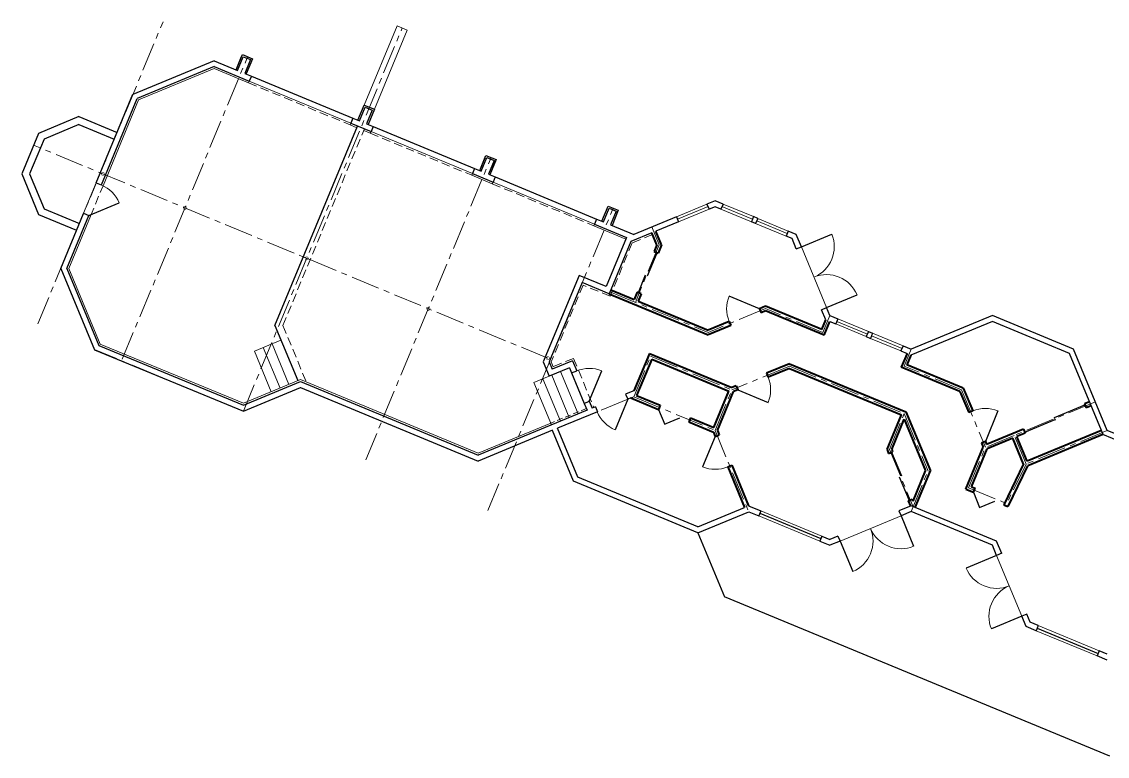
# Model space of a CAD drawing. Header units: inches. Extents: x 2775 to 35798, y 1675 to 10350.
# Drawn here: x 17824 to 19010, y 8065 to 8868 of the extents above; entities that cross this region are included whole.
import ezdxf

# ---------------------------------------------------------------- set-up
doc = ezdxf.new("R2010")
doc.units = ezdxf.units.IN
doc.header["$LTSCALE"] = 0.5
doc.header["$MEASUREMENT"] = 0
doc.linetypes.add('CENTER', pattern=[2, 1.25, -0.25, 0.25, -0.25])
doc.linetypes.add('HIDDEN', pattern=[0.375, 0.25, -0.125])
for name, color, linetype, lineweight in [('BALCONY', 3, 'CONTINUOUS', 30), ('DOORS', 7, 'CONTINUOUS', 30), ('FOUNDATION', 7, 'CONTINUOUS', 30), ('GRID', 1, 'CENTER', 20), ('INT WALLS', 7, 'CONTINUOUS', 40), ('STAIRS', 7, 'CONTINUOUS', 20), ('WALLS', 7, 'CONTINUOUS', 30)]:
    doc.layers.add(name, color=color, linetype=linetype, lineweight=lineweight)
doc.layers.add('LLMASONRY', color=12, linetype='CONTINUOUS')
doc.layers.add('LLWALLS', color=5, linetype='CONTINUOUS')

msp = doc.modelspace()

# ---------------------------------------------------------------- linework, layer by layer
at = {"layer": 'BALCONY', "color": 3, "ltscale": 50}
msp.add_line((18562.96131, 8309.41711), (18591.97632, 8239.42641), dxfattribs=at)
at = {"layer": 'BALCONY', "color": 3, "ltscale": 150}
msp.add_line((19012.78783, 8065.2009), (18591.97632, 8239.42641), dxfattribs=at)
at = {"layer": 'DOORS', "lineweight": 20, "ltscale": 75}
for p, q in [((18072.89801, 8802.67018), (18183.77103, 8756.7662)), ((18205.90203, 8747.60346), (18316.77504, 8701.69948)), ((18339.11748, 8692.4492), (18449.99049, 8646.54523))]:
    msp.add_line(p, q, dxfattribs=at)
at = {"layer": 'DOORS', "lineweight": 9, "ltscale": 50}
for p, q in [((17892.00551, 8658.29461), (17905.77669, 8691.55652)), ((18572.77969, 8668.41829), (18539.52051, 8654.64051)), ((18623.62618, 8654.66138), (18590.3643, 8668.43262)), ((18575.07599, 8662.87509), (18541.81681, 8649.09732)), ((18621.33097, 8649.11773), (18588.06909, 8662.88897)), ((18659.21256, 8633.43382), (18625.95068, 8647.20506)), ((18661.50777, 8638.97746), (18628.24589, 8652.74871)), ((18703.44714, 8555.34937), (18675.87454, 8621.86066)), ((18713.5561, 8537.4232), (18746.81801, 8523.65202)), ((18715.8513, 8542.96685), (18749.11321, 8529.19567)), ((18753.73292, 8527.28301), (18786.99483, 8513.51183)), ((18751.43772, 8521.73936), (18784.69963, 8507.96818)), ((18629.4424, 8327.81726), (18695.96622, 8300.27497)), ((18631.73705, 8333.36113), (18698.2609, 8305.81884)), ((18784.72304, 8327.83261), (18718.2046, 8300.27718)), ((18916.716, 8218.08888), (18889.14338, 8284.60016)), ((19001.19831, 8180.3958), (18934.6745, 8207.93819)), ((18998.90363, 8174.85194), (18932.37972, 8202.39437))]:
    msp.add_line(p, q, dxfattribs=at)
at = {"layer": 'DOORS', "ltscale": 50}
for p, q in [((17897.54916, 8655.99942), (17930.80658, 8669.78144)), ((18675.87454, 8621.86066), (18709.13019, 8635.64696)), ((18507.8425, 8589.95905), (18518.28981, 8615.19272)), ((18497.89286, 8571.90217), (18505.80711, 8591.01766)), ((18630.24292, 8554.07752), (18596.98283, 8567.85301)), ((18703.44714, 8555.34937), (18736.70278, 8569.13566)), ((18444.28867, 8452.95849), (18457.95356, 8486.26386)), ((18606.43571, 8465.52494), (18639.6338, 8451.77513)), ((18486.26642, 8455.12266), (18472.39787, 8421.90157)), ((18519.71003, 8444.18954), (18526.60104, 8427.56083)), ((18890.62432, 8442.46846), (18876.85743, 8409.20482)), ((18952.21928, 8435.17384), (18985.47851, 8448.95159)), ((18542.85247, 8434.60805), (18526.22376, 8427.71703)), ((18919.86396, 8419.41747), (18953.12319, 8433.19521)), ((18581.7021, 8414.68556), (18567.93532, 8381.42217)), ((18774.46788, 8397.39449), (18785.23619, 8371.4189)), ((18782.88453, 8370.47066), (18793.56943, 8344.69629)), ((18863.7618, 8353.69563), (18870.62336, 8337.13796)), ((18870.62336, 8337.13796), (18887.18104, 8343.99952)), ((18630.59148, 8330.59349), (18697.11788, 8303.05734)), ((18784.7212, 8327.83687), (18798.50864, 8294.5817)), ((18718.20024, 8300.2876), (18731.98768, 8267.03243)), ((18889.14767, 8284.60194), (18855.88801, 8270.82534)), ((18916.7265, 8218.09323), (18883.46683, 8204.31663)), ((18933.52892, 8205.1705), (19000.05531, 8177.63435))]:
    msp.add_line(p, q, dxfattribs=at)
at = {"layer": 'DOORS', "lineweight": 20, "ltscale": 50}
for p, q in [((18573.92784, 8665.64669), (18540.66866, 8651.86891)), ((18622.47858, 8651.88956), (18589.21669, 8665.6608)), ((18660.36017, 8636.20564), (18627.09828, 8649.97688)), ((18714.70371, 8540.19504), (18747.96562, 8526.42387)), ((18752.58533, 8524.5112), (18785.84724, 8510.74003)), ((18953.34985, 8432.42252), (18951.99694, 8435.70141))]:
    msp.add_line(p, q, dxfattribs=at)
at = {"layer": 'DOORS', "lineweight": 9, "ltscale": 50}
for centre, radius, start, end in [((17897.54916, 8655.99942), 36, 22.50933614, 67.50933614), ((18675.87454, 8621.86066), 36, 292.51669847, 22.51669847), ((18703.44714, 8555.34937), 36, 22.51669847, 112.51669847), ((18630.24292, 8554.07752), 35.99996, 157.50190479, 202.50190479), ((18444.28867, 8452.95849), 35.99969, 67.69210922, 112.69210922), ((18606.43571, 8465.52494), 35.93286, 337.50190479, 22.50190479), ((18876.85743, 8409.20482), 35.99995, 67.51670903, 112.51670903), ((18486.26642, 8455.12266), 35.99969, 202.34130884, 247.34130884), ((18581.7021, 8414.68556), 35.99969, 247.51670903, 292.51670903), ((18718.2033, 8300.28021), 35.99786, 292.51867229, 22.5220786), ((18784.72355, 8327.84651), 36.008, 202.49660489, 292.50933995), ((18889.15282, 8284.61042), 36.008, 202.50933234, 292.5220674), ((18916.7191, 8218.09017), 35.99786, 112.49659369, 202.5)]:
    msp.add_arc(centre, radius, start, end, dxfattribs=at)
at = {"layer": 'FOUNDATION', "color": 7, "linetype": 'Continuous', "lineweight": 20, "ltscale": 50}
for p, q in [((18034.56047, 8816.37816), (17952.00786, 8782.18155)), ((17875.78545, 8598.07951), (17909.99494, 8515.49578))]:
    msp.add_line(p, q, dxfattribs=at)
at = {"layer": 'FOUNDATION', "color": 7, "lineweight": 20, "ltscale": 50}
for p, q in [((18034.56047, 8816.37816), (18072.13295, 8800.82229)), ((17913.19015, 8688.42409), (17952.00786, 8782.18155)), ((18183.00596, 8754.91832), (18190.50161, 8751.81494)), ((18197.89313, 8748.75469), (18205.13696, 8745.75557)), ((18316.00998, 8699.8516), (18338.35241, 8690.60132)), ((17875.78545, 8598.07951), (17899.44126, 8655.21604)), ((18449.22542, 8644.69734), (18484.23087, 8630.20428)), ((17909.99494, 8515.49578), (18066.46067, 8450.77613)), ((18066.46067, 8450.77613), (18128.99434, 8476.80106)), ((18128.99434, 8476.80106), (18322.96913, 8396.39851)), ((18402.21907, 8429.09797), (18322.96913, 8396.39851))]:
    msp.add_line(p, q, dxfattribs=at)
at = {"layer": 'FOUNDATION', "lineweight": 20, "ltscale": 50}
for p, q in [((18072.89801, 8802.67018), (18072.13295, 8800.82229)), ((18183.77103, 8756.7662), (18183.00596, 8754.91832)), ((18205.90203, 8747.60346), (18205.13696, 8745.75557)), ((18316.77504, 8701.69948), (18316.00998, 8699.8516)), ((18339.11748, 8692.4492), (18338.35241, 8690.60132)), ((17897.60316, 8655.97706), (17899.45104, 8655.21199)), ((18449.99049, 8646.54523), (18449.22542, 8644.69734))]:
    msp.add_line(p, q, dxfattribs=at)
at = {"layer": 'FOUNDATION', "color": 7, "linetype": 'HIDDEN', "lineweight": 9, "ltscale": 75}
for p, q in [((18072.13295, 8800.82229), (18183.00596, 8754.91832)), ((18205.13696, 8745.75557), (18316.00998, 8699.8516)), ((18338.35241, 8690.60132), (18449.22542, 8644.69734))]:
    msp.add_line(p, q, dxfattribs=at)
at = {"layer": 'FOUNDATION', "linetype": 'Continuous', "ltscale": 50}
for p, q in [((17886.93889, 8763.88658), (17842.65954, 8745.54429)), ((17886.93969, 8755.22769), (17848.86641, 8739.4562)), ((17824.38531, 8701.2586), (17842.69201, 8657.06515)), ((17833.04449, 8701.2587), (17848.81455, 8663.18883))]:
    msp.add_line(p, q, dxfattribs=at)
at = {"layer": 'FOUNDATION', "ltscale": 50}
for p, q in [((17886.93889, 8763.88658), (17928.57487, 8746.64833)), ((17886.93969, 8755.22769), (17925.5146, 8739.25679)), ((18100.95292, 8535.77473), (18191.26741, 8753.66253)), ((17842.74343, 8745.57904), (17824.38531, 8701.2586)), ((17848.86641, 8739.4562), (17833.04449, 8701.2587)), ((17842.69201, 8657.06515), (17884.34536, 8639.81971)), ((17848.81455, 8663.18883), (17887.40563, 8647.21124))]:
    msp.add_line(p, q, dxfattribs=at)
at = {"layer": 'FOUNDATION', "linetype": 'HIDDEN', "lineweight": 9, "ltscale": 75}
for q in [(18198.65894, 8750.60226), (18135.15082, 8474.2492)]:
    msp.add_line((18109.61377, 8535.77676), q, dxfattribs=at)
at = {"layer": 'FOUNDATION', "color": 7, "linetype": 'HIDDEN', "lineweight": 20, "ltscale": 75}
for p, q in [((17899.44126, 8655.21604), (17913.19015, 8688.42409)), ((18491.12028, 8625.93122), (18467.02751, 8567.7393)), ((18437.46135, 8579.98036), (18402.72872, 8496.08972)), ((18467.02751, 8567.7393), (18437.46135, 8579.98036)), ((18402.72872, 8496.08972), (18404.94506, 8490.74342))]:
    msp.add_line(p, q, dxfattribs=at)
at = {"layer": 'FOUNDATION', "linetype": 'HIDDEN', "lineweight": 20, "ltscale": 75}
for p, q in [((18513.29945, 8635.11904), (18491.12028, 8625.93122)), ((18427.01474, 8499.84963), (18404.94506, 8490.74342)), ((18427.01474, 8499.84963), (18449.20514, 8446.32142))]:
    msp.add_line(p, q, dxfattribs=at)
at = {"layer": 'FOUNDATION', "lineweight": 20, "ltscale": 75}
msp.add_line((18131.98988, 8610.6528), (18139.38016, 8607.58952), dxfattribs=at)
at = {"layer": 'FOUNDATION', "ltscale": 10}
msp.add_line((18100.95292, 8535.77473), (18125.95497, 8475.53615), dxfattribs=at)
at = {"layer": 'FOUNDATION', "color": 7, "linetype": 'HIDDEN', "lineweight": 20, "ltscale": 50}
msp.add_line((18441.04401, 8445.1176), (18402.21907, 8429.09797), dxfattribs=at)
at = {"layer": 'GRID', "ltscale": 50}
for p, q in [((17841.93403, 8537.42087), (17978.79783, 8867.61098)), ((18066.46226, 8442.11811), (18239.98316, 8860.74513)), ((17934.27347, 8499.14617), (18071.13727, 8829.33628)), ((18398.93893, 8500.00242), (17837.42975, 8732.74797)), ((18200.12115, 8389.0764), (18336.98495, 8719.26651)), ((18333.58225, 8333.79387), (18470.44605, 8663.98398)), ((18520.5531, 8623.82476), (18512.43048, 8643.41833)), ((18466.85319, 8572.54662), (18573.97268, 8528.19672)), ((18636.69507, 8554.17962), (18573.97268, 8528.19672)), ((18699.45863, 8528.20768), (18636.69507, 8554.17962)), ((18699.45382, 8528.19606), (18707.07385, 8546.60091)), ((18066.46226, 8442.11811), (17903.86181, 8509.51599)), ((18492.90031, 8457.85988), (18511.26189, 8502.20909)), ((18511.26189, 8502.20909), (18599.96031, 8465.48591)), ((18795.77228, 8509.87777), (18788.16384, 8491.50092)), ((18662.77042, 8491.43245), (18599.92398, 8465.39815)), ((18662.77042, 8491.43245), (18788.2514, 8439.48047)), ((18850.93895, 8465.52419), (18788.16384, 8491.50092)), ((18129.02172, 8468.1473), (18066.45901, 8442.11028)), ((18850.93895, 8465.52419), (18876.96125, 8402.75258)), ((18486.26642, 8455.12266), (18453.18664, 8441.47355)), ((18492.90031, 8457.85988), (18489.7907, 8456.57682)), ((18492.90031, 8457.85988), (18581.59873, 8421.13672)), ((18581.59873, 8421.13672), (18599.92398, 8465.39815)), ((18997.03012, 8452.49152), (18908.27817, 8415.72572)), ((18772.02399, 8400.286), (18788.2514, 8439.48047)), ((18788.2514, 8439.48047), (18814.25045, 8376.76496)), ((18581.59873, 8421.13672), (18618.38738, 8332.39427)), ((19010.01131, 8421.17796), (18921.25935, 8384.41216)), ((18908.27817, 8415.72572), (18876.96125, 8402.75258)), ((18921.25935, 8384.41216), (18908.27817, 8415.72572)), ((18772.02399, 8400.286), (18797.99308, 8337.64273)), ((18858.57411, 8358.41396), (18876.96125, 8402.75258)), ((18921.25935, 8384.41216), (18900.12591, 8341.21056)), ((18795.83775, 8332.43691), (18814.2205, 8376.83721)), ((18858.57411, 8358.41396), (18900.12591, 8341.21056))]:
    msp.add_line(p, q, dxfattribs=at)
at = {"layer": 'GRID', "color": 1, "ltscale": 50}
msp.add_line((18520.5531, 8623.82476), (18494.57146, 8561.07063), dxfattribs=at)
at = {"layer": 'INT WALLS', "ltscale": 50}
for p, q in [((18517.97619, 8623.83901), (18512.53401, 8636.96678)), ((18523.12385, 8623.82534), (18516.92238, 8638.78468)), ((18515.0284, 8616.68942), (18519.41712, 8614.87239)), ((18467.76171, 8574.74098), (18493.28562, 8564.1735)), ((18501.05556, 8570.52323), (18496.66684, 8572.34026)), ((18465.94467, 8570.35226), (18573.97294, 8525.62611)), ((18497.67434, 8562.35647), (18573.97243, 8530.76733)), ((18636.69458, 8556.75014), (18630.24292, 8554.07752)), ((18630.24292, 8554.07752), (18632.06081, 8549.68916)), ((18636.69556, 8551.60911), (18632.06081, 8549.68916)), ((18596.98375, 8540.29983), (18573.97243, 8530.76733)), ((18596.98375, 8540.29983), (18598.80164, 8535.91146)), ((18698.17262, 8531.31015), (18702.54229, 8541.86432)), ((18700.74465, 8525.1052), (18706.97302, 8540.14874)), ((18598.80164, 8535.91146), (18573.97294, 8525.62611)), ((18509.97604, 8505.31197), (18493.04115, 8464.40867)), ((18509.97604, 8505.31197), (18600.04784, 8468.02018)), ((18791.28272, 8505.24264), (18785.06079, 8490.21467)), ((18795.62944, 8503.32416), (18791.26689, 8492.78717)), ((18512.54774, 8499.10621), (18496.00319, 8459.14573)), ((18512.54774, 8499.10621), (18596.85743, 8464.20006)), ((18662.77016, 8494.00306), (18637.81499, 8483.66532)), ((18662.77016, 8494.00306), (18790.06869, 8441.29858)), ((18637.79812, 8483.70605), (18639.63289, 8479.27695)), ((18662.77067, 8488.86183), (18639.63289, 8479.27695)), ((18662.77067, 8488.86183), (18785.14853, 8438.19463)), ((18604.55863, 8469.88878), (18600.04784, 8468.02018)), ((18606.43571, 8465.52494), (18601.74195, 8463.58053)), ((18604.54121, 8469.92929), (18606.43571, 8465.52494)), ((18852.75613, 8467.34254), (18863.07115, 8442.46042)), ((18489.7907, 8456.57682), (18519.71003, 8444.18954)), ((18496.00319, 8459.14573), (18521.52706, 8448.57826)), ((18580.31289, 8424.2396), (18596.85743, 8464.20006)), ((18584.16948, 8421.13731), (18601.74195, 8463.58053)), ((18849.12795, 8463.69091), (18858.68325, 8440.64139)), ((18863.07115, 8442.46042), (18858.68325, 8440.64139)), ((18990.57741, 8452.38918), (18985.00442, 8450.08055)), ((18985.00666, 8450.08148), (18986.82455, 8445.69311)), ((18992.39643, 8448.00128), (18986.82232, 8445.69219)), ((18552.97198, 8430.41834), (18579.78145, 8419.31861)), ((18554.78901, 8434.80706), (18580.31289, 8424.2396)), ((18769.45324, 8400.28541), (18785.14853, 8438.19463)), ((18774.59474, 8400.28658), (18788.25281, 8433.27526)), ((18788.25281, 8433.27526), (18811.64975, 8376.83663)), ((18790.06869, 8441.29858), (18816.79125, 8376.83779)), ((18579.78145, 8419.31861), (18581.7021, 8414.68556)), ((18584.16948, 8421.13731), (18586.09, 8416.50459)), ((18918.48597, 8422.52506), (18907.36922, 8417.91991)), ((18920.30387, 8418.13669), (18911.38186, 8414.44072)), ((18918.48597, 8422.52506), (18920.30387, 8418.13669)), ((19003.55859, 8421.07562), (18922.54402, 8387.51506)), ((18581.7021, 8414.68556), (18586.09, 8416.50459)), ((18872.46953, 8407.3858), (18874.39019, 8402.75274)), ((18876.85743, 8409.20482), (18872.54293, 8407.41941)), ((18876.85743, 8409.20482), (18878.24592, 8405.85548)), ((18907.36922, 8417.91991), (18878.24592, 8405.85548)), ((18906.9935, 8412.62283), (18878.79406, 8400.94112)), ((18918.68245, 8384.42642), (18906.9935, 8412.62283)), ((18922.54402, 8387.51506), (18911.38186, 8414.44072)), ((19005.27472, 8416.6451), (18923.09217, 8382.6007)), ((18769.45324, 8400.28541), (18771.20916, 8396.04973)), ((18771.20618, 8396.0485), (18775.6, 8397.86168)), ((18774.59474, 8400.28658), (18775.6, 8397.86168)), ((18855.46996, 8357.12864), (18874.39019, 8402.75274)), ((18861.67825, 8359.69928), (18878.77202, 8400.91908)), ((18595.48828, 8381.43021), (18599.87618, 8383.24923)), ((18599.87618, 8383.24923), (18618.2412, 8338.94871)), ((18918.68652, 8384.55751), (18896.8816, 8339.98327)), ((18922.95335, 8382.47026), (18901.27889, 8338.16269)), ((18595.48828, 8381.43021), (18613.89572, 8337.02736)), ((18797.96592, 8343.78574), (18811.64975, 8376.83663)), ((18800.32731, 8337.07205), (18816.79125, 8376.83779)), ((18861.67825, 8359.69928), (18865.58555, 8358.08157)), ((18855.46996, 8357.12864), (18863.7618, 8353.69563)), ((18863.7618, 8353.69563), (18865.58555, 8358.08157)), ((18792.65751, 8344.31997), (18797.00134, 8346.11252)), ((18792.65751, 8344.31997), (18795.02861, 8338.59616)), ((18792.66209, 8344.32186), (18795.03467, 8338.59868)), ((18797.00134, 8346.11252), (18797.96592, 8343.78574)), ((18896.8816, 8339.98327), (18901.27889, 8338.16269))]:
    msp.add_line(p, q, dxfattribs=at)
at = {"layer": 'INT WALLS', "color": 7, "ltscale": 50}
for p, q in [((18517.9762, 8623.80933), (18515.0284, 8616.68942)), ((18523.12385, 8623.82534), (18519.41712, 8614.87239)), ((18496.66684, 8572.34026), (18493.28562, 8564.1735)), ((18501.05556, 8570.52323), (18497.67434, 8562.35647)), ((18698.17262, 8531.31015), (18636.69458, 8556.75014)), ((18700.74465, 8525.1052), (18636.69556, 8551.60911)), ((18849.10682, 8463.71203), (18785.06079, 8490.21467)), ((18852.75613, 8467.34254), (18791.26689, 8492.78717)), ((18521.52706, 8448.57826), (18519.71003, 8444.18954)), ((18554.78901, 8434.80706), (18552.97198, 8430.41834))]:
    msp.add_line(p, q, dxfattribs=at)
at = {"layer": 'INT WALLS', "lineweight": 20, "ltscale": 50}
for p, q in [((18986.60908, 8446.20027), (18985.25617, 8449.47916)), ((18953.3306, 8432.46918), (18951.97769, 8435.74807))]:
    msp.add_line(p, q, dxfattribs=at)
at = {"layer": 'LLMASONRY', "color": 7, "linetype": 'Continuous', "lineweight": 30, "ltscale": 1.5}
for p, q in [((18058.61089, 8815.07647), (18064.51668, 8829.51163)), ((18058.61188, 8815.07888), (18065.43665, 8831.70441)), ((18065.43655, 8831.70415), (18076.51923, 8827.10039)), ((18076.509, 8827.10463), (18069.63873, 8810.51069)), ((18191.65851, 8759.9917), (18198.48416, 8776.61938)), ((18198.48416, 8776.61938), (18209.56684, 8772.01562)), ((18209.55662, 8772.01986), (18202.68635, 8755.42592)), ((18324.61894, 8704.94312), (18331.44372, 8721.56864)), ((18324.61894, 8704.94312), (18330.52474, 8719.37828)), ((18331.44361, 8721.56839), (18342.52629, 8716.96462)), ((18342.52629, 8716.96462), (18335.61997, 8700.33898)), ((18341.60318, 8714.76397), (18335.64678, 8700.37734)), ((18458.08004, 8649.66059), (18464.90481, 8666.28612)), ((18464.90471, 8666.28586), (18475.98739, 8661.6821)), ((18475.98739, 8661.6821), (18469.08107, 8645.05645))]:
    msp.add_line(p, q, dxfattribs=at)
at = {"layer": 'LLWALLS', "linetype": 'Continuous', "ltscale": 0.75, "const_width": 0.5}
for points in [[(17911.38776, 8701.36832, 1), (17914.88776, 8701.36832, 1)], [(18000.95537, 8664.24123, 1), (18004.45537, 8664.24123, 1)], [(18133.93502, 8609.12116, 1), (18137.43502, 8609.12116, 1)], [(18266.75916, 8554.06556, 1), (18270.25916, 8554.06556, 1)], [(18397.18893, 8500.00242, 1), (18400.68893, 8500.00242, 1)]]:
    msp.add_lwpolyline(points, format="xyb", close=True, dxfattribs=at)
at = {"layer": 'STAIRS', "lineweight": 20, "ltscale": 50}
for p, q in [((18078.4609, 8507.79396), (18107.56473, 8519.87352)), ((18400.59315, 8480.3509), (18383.83789, 8473.43748)), ((18393.54412, 8477.44239), (18412.69121, 8431.25534)), ((18403.25036, 8481.4473), (18422.39745, 8435.26024)), ((18412.95659, 8485.45221), (18432.10368, 8439.26515)), ((18383.83789, 8473.43748), (18402.98497, 8427.25043))]:
    msp.add_line(p, q, dxfattribs=at)
at = {"layer": 'STAIRS', "lineweight": 20, "ltscale": 10}
for p, q in [((18097.85662, 8515.84417), (18116.26096, 8471.50175)), ((18078.4609, 8507.79396), (18096.87296, 8463.43295)), ((18088.15876, 8511.81906), (18106.56696, 8467.46735))]:
    msp.add_line(p, q, dxfattribs=at)
at = {"layer": 'STAIRS', "lineweight": 30, "ltscale": 50}
msp.add_line((18424.95978, 8483.91637), (18438.74606, 8450.66077), dxfattribs=at)
at = {"layer": 'WALLS', "lineweight": 20, "ltscale": 50}
for p, q in [((18198.47282, 8776.62122), (18234.27968, 8863.1065)), ((18209.55126, 8772.00691), (18245.36787, 8858.51574)), ((18234.27968, 8863.1065), (18245.36787, 8858.51574))]:
    msp.add_line(p, q, dxfattribs=at)
at = {"layer": 'WALLS', "color": 4, "linetype": 'Continuous', "ltscale": 50}
for p, q in [((18034.55967, 8825.03705), (17945.80731, 8788.27225)), ((18034.56027, 8818.54288), (17950.47694, 8783.71218)), ((17867.09941, 8598.14425), (17903.87299, 8509.37067)), ((17873.62073, 8598.07931), (17908.46446, 8513.96451))]:
    msp.add_line(p, q, dxfattribs=at)
at = {"layer": 'WALLS', "color": 4, "ltscale": 50}
for p, q in [((18034.55967, 8825.03705), (18060.17916, 8814.42999)), ((18060.18951, 8814.455), (18066.38361, 8829.41575)), ((18066.38361, 8829.41575), (18074.23712, 8826.16422)), ((18074.23712, 8826.16422), (18068.04302, 8811.20347)), ((18034.56027, 8818.54288), (18072.89801, 8802.67018)), ((18068.03266, 8811.17846), (18075.19321, 8808.21383)), ((18075.19321, 8808.21383), (18072.89801, 8802.67018)), ((17905.82091, 8691.53821), (17945.88418, 8788.30409)), ((17911.36456, 8689.24301), (17950.47694, 8783.71218)), ((18193.23713, 8759.37023), (18199.43123, 8774.33098)), ((18199.43123, 8774.33098), (18207.28473, 8771.07945)), ((18186.06623, 8762.30985), (18183.77103, 8756.7662)), ((18186.06623, 8762.30985), (18193.22678, 8759.34522)), ((18207.28473, 8771.07945), (18201.09063, 8756.1187)), ((18183.77103, 8756.7662), (18205.90203, 8747.60346)), ((18201.08028, 8756.09369), (18208.19723, 8753.14711)), ((18208.19723, 8753.14711), (18205.90203, 8747.60346)), ((18326.19658, 8704.31924), (18332.39068, 8719.27999)), ((18332.39068, 8719.27999), (18340.24418, 8716.02846)), ((18340.24418, 8716.02846), (18334.05008, 8701.0677)), ((18319.07024, 8707.24313), (18316.77504, 8701.69948)), ((18319.07024, 8707.24313), (18326.18719, 8704.29655)), ((17905.77669, 8691.55652), (17911.32034, 8689.26132)), ((18316.77504, 8701.69948), (18339.11748, 8692.4492)), ((18334.04069, 8701.04502), (18341.41268, 8697.99285)), ((18341.41268, 8697.99285), (18339.11748, 8692.4492)), ((18581.58686, 8672.0667), (18572.77969, 8668.41829)), ((18590.3643, 8668.43262), (18581.58686, 8672.0667)), ((17867.16493, 8598.17139), (17892.04973, 8658.2763)), ((17873.62073, 8598.07931), (17897.59338, 8655.98111)), ((17892.00551, 8658.29461), (17897.54916, 8655.99942)), ((18459.65767, 8649.03671), (18465.85177, 8663.99746)), ((18465.85177, 8663.99746), (18473.70528, 8660.74593)), ((18473.70528, 8660.74593), (18467.51118, 8645.78518)), ((18581.58749, 8665.57252), (18575.07599, 8662.87509)), ((18588.06909, 8662.88897), (18581.58749, 8665.57252)), ((18452.28569, 8652.08888), (18449.99049, 8646.54523)), ((18449.99049, 8646.54523), (18484.99594, 8632.05217)), ((18452.28569, 8652.08888), (18459.65767, 8649.03671)), ((18467.51118, 8645.78518), (18492.83479, 8635.30062)), ((18539.52051, 8654.64051), (18492.83484, 8635.30074)), ((18541.81681, 8649.09732), (18516.92238, 8638.78468)), ((18625.95068, 8647.20506), (18621.33097, 8649.11773)), ((18628.24589, 8652.74871), (18623.62618, 8654.66138)), ((18484.99594, 8632.05217), (18462.69624, 8578.1911)), ((18512.53401, 8636.96678), (18489.58935, 8627.46184)), ((18665.69417, 8630.75027), (18659.21256, 8633.43382)), ((18670.28521, 8635.34339), (18661.50777, 8638.97746)), ((18675.87454, 8621.86066), (18670.28521, 8635.34339)), ((18489.58935, 8627.46184), (18465.94469, 8570.35225)), ((18670.33193, 8619.56294), (18665.69417, 8630.75027)), ((18670.33193, 8619.56294), (18675.87454, 8621.86066)), ((18433.13008, 8590.43216), (18394.06936, 8496.08775)), ((18462.69624, 8578.1911), (18433.13008, 8590.43216)), ((18436.37853, 8582.59331), (18400.56389, 8496.08925)), ((18465.94467, 8570.35226), (18436.37853, 8582.59331)), ((18697.90453, 8553.05165), (18703.44714, 8555.34937)), ((18702.54229, 8541.86432), (18697.90453, 8553.05165)), ((18707.07384, 8546.60094), (18703.44714, 8555.34937)), ((18706.97302, 8540.14874), (18713.5561, 8537.4232)), ((18707.07385, 8546.60091), (18715.8513, 8542.96685)), ((18884.5248, 8540.14943), (18795.62944, 8503.32416)), ((18884.52427, 8546.64365), (18795.77228, 8509.87777)), ((18973.22268, 8509.92047), (18884.52423, 8546.64357)), ((18968.63164, 8505.32735), (18884.5248, 8540.14943)), ((18749.11321, 8529.19567), (18753.73292, 8527.28301)), ((17908.46446, 8513.96451), (18066.46302, 8448.61081)), ((18746.81801, 8523.65202), (18751.43772, 8521.73936)), ((18786.99483, 8513.51183), (18795.77228, 8509.87777)), ((17903.87299, 8509.37067), (18066.46226, 8442.11811)), ((18784.69963, 8507.96818), (18791.28272, 8505.24264)), ((19005.42027, 8416.58484), (18968.63164, 8505.32735)), ((19010.01131, 8421.17796), (18973.22268, 8509.92047)), ((18394.06936, 8496.08775), (18400.59696, 8480.3417)), ((18400.56387, 8496.08926), (18403.84185, 8488.18204)), ((18422.66283, 8489.45711), (18400.59315, 8480.3509)), ((18425.91153, 8497.28825), (18403.84185, 8488.18204)), ((18422.66283, 8489.45711), (18424.95978, 8483.91637)), ((18425.91153, 8497.28825), (18430.50238, 8486.21408)), ((18424.95978, 8483.91637), (18430.50238, 8486.21408)), ((18066.45901, 8442.11028), (18129.02172, 8468.1473)), ((18066.46302, 8448.61081), (18128.99588, 8474.63541)), ((18128.99588, 8474.63541), (18322.96739, 8394.23423)), ((18129.00052, 8468.13848), (18322.96215, 8387.74139)), ((18486.48278, 8461.70261), (18483.97791, 8460.66907)), ((18483.97791, 8460.66907), (18486.26642, 8455.12266)), ((18489.7907, 8456.57682), (18486.26642, 8455.12266)), ((18493.04115, 8464.40867), (18486.48278, 8461.70261)), ((18441.80992, 8443.27006), (18322.96739, 8394.23423)), ((18438.74606, 8450.66077), (18444.28867, 8452.95849)), ((18438.74606, 8450.66077), (18441.80992, 8443.27006)), ((18444.28867, 8452.95849), (18447.35634, 8445.55858)), ((18450.89812, 8447.01996), (18447.35632, 8445.55857)), ((18450.89812, 8447.01996), (18453.18664, 8441.47355)), ((18453.18664, 8441.47355), (18409.64327, 8423.50704)), ((18404.22111, 8421.26979), (18322.96215, 8387.74139)), ((18427.11127, 8365.66214), (18404.14838, 8421.09414)), ((18431.70314, 8370.25492), (18409.64327, 8423.50704)), ((19098.70973, 8384.45481), (19010.01131, 8421.17796)), ((19098.85591, 8377.90037), (19005.27472, 8416.6451)), ((18562.96131, 8309.41711), (18427.11127, 8365.66214)), ((18562.95983, 8315.91163), (18431.70314, 8370.25492)), ((18562.95983, 8315.91163), (18613.89572, 8337.02736)), ((18618.2412, 8338.94871), (18631.73705, 8333.36113)), ((18795.83712, 8338.93109), (18782.4272, 8333.376)), ((18889.12721, 8300.30688), (18795.83712, 8338.93109)), ((18562.96131, 8309.41711), (18618.38738, 8332.39427)), ((18618.38738, 8332.39427), (18629.44237, 8327.81727)), ((18631.73882, 8333.36542), (18629.44415, 8327.82155)), ((18782.42542, 8333.38028), (18784.7212, 8327.83687)), ((18795.83775, 8332.43691), (18784.72304, 8327.83261)), ((18884.53617, 8295.71375), (18795.83775, 8332.43691)), ((18695.96622, 8300.27497), (18707.08584, 8295.67121)), ((18698.26522, 8305.82928), (18695.97054, 8300.28541)), ((18698.2609, 8305.81884), (18707.0852, 8302.16539)), ((18715.90876, 8305.82057), (18707.0852, 8302.16539)), ((18718.2046, 8300.27718), (18707.08584, 8295.67121)), ((18715.90446, 8305.83102), (18718.20024, 8300.2876)), ((18894.68573, 8286.8985), (18889.12721, 8300.30688)), ((18889.14338, 8284.60016), (18884.53617, 8295.71375)), ((18894.69006, 8286.90018), (18889.14767, 8284.60194)), ((18921.32484, 8206.97134), (18916.716, 8218.08888)), ((18922.26889, 8220.39147), (18916.7265, 8218.09323)), ((18925.91588, 8211.56446), (18922.25839, 8220.38712)), ((18932.37972, 8202.39437), (18921.32484, 8206.97134)), ((18934.6745, 8207.93819), (18925.91588, 8211.56446)), ((18934.67626, 8207.94243), (18932.38158, 8202.39856)), ((19010.02325, 8170.24816), (18998.90363, 8174.85194)), ((19001.20265, 8180.40629), (18998.90797, 8174.86242)), ((19010.02261, 8176.74234), (19001.19831, 8180.3958))]:
    msp.add_line(p, q, dxfattribs=at)
at = {"layer": 'WALLS', "color": 4, "lineweight": 25, "ltscale": 50}
for p, q in [((18075.19321, 8808.21383), (18186.06623, 8762.30985)), ((18208.19723, 8753.14711), (18319.07024, 8707.24313)), ((18341.41268, 8697.99285), (18452.28569, 8652.08888))]:
    msp.add_line(p, q, dxfattribs=at)
at = {"layer": 'WALLS', "color": 4, "ltscale": 75}
for p, q in [((18572.77969, 8668.41829), (18575.07599, 8662.87509)), ((18590.3643, 8668.43262), (18588.06909, 8662.88897)), ((18539.52051, 8654.64051), (18541.81681, 8649.09732)), ((18623.62618, 8654.66138), (18621.33097, 8649.11773)), ((18628.24589, 8652.74871), (18625.95068, 8647.20506)), ((18661.50777, 8638.97746), (18659.21256, 8633.43382)), ((18715.85131, 8542.96687), (18713.55611, 8537.42322)), ((18749.11321, 8529.19567), (18746.81801, 8523.65202)), ((18753.73292, 8527.28301), (18751.43772, 8521.73936)), ((18786.99483, 8513.51182), (18784.69963, 8507.96817))]:
    msp.add_line(p, q, dxfattribs=at)

doc.saveas('drawing.dxf')
